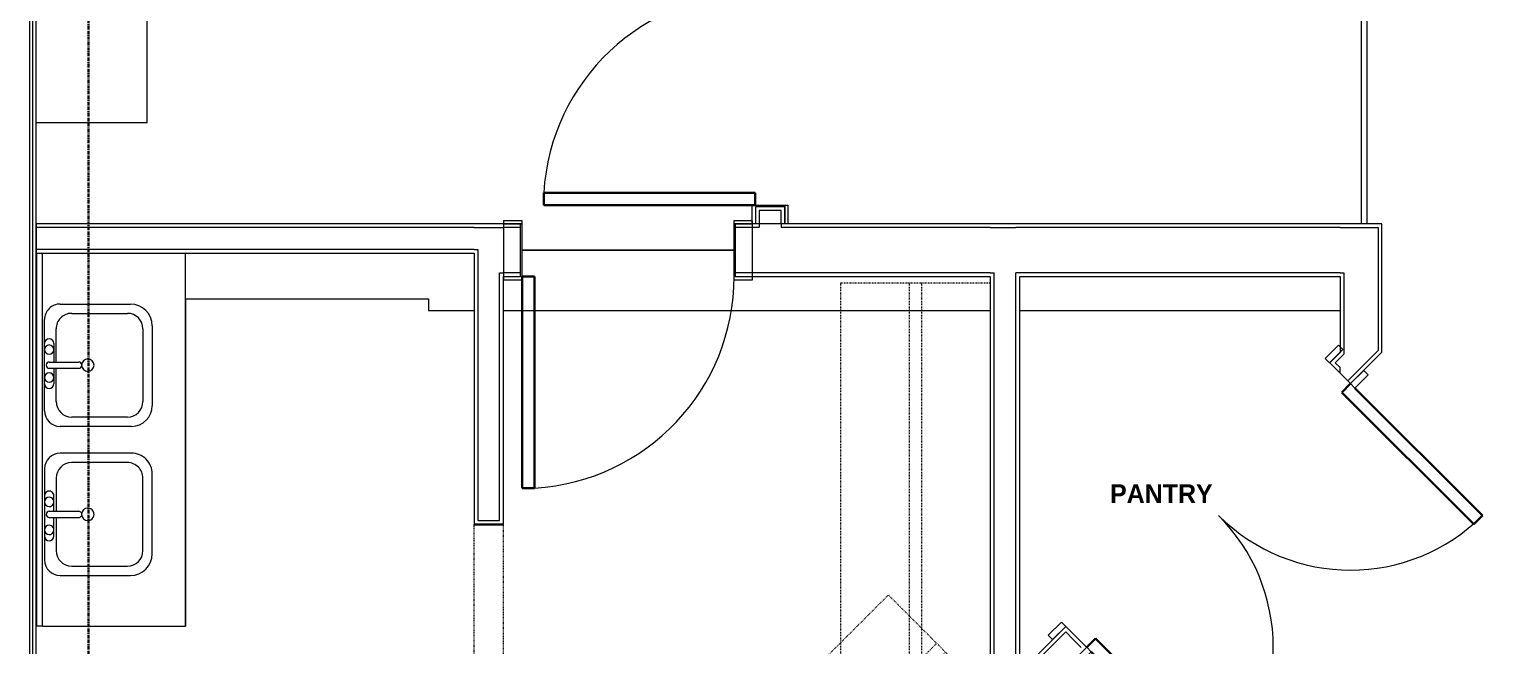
# Model space of a CAD drawing. Header units: inches. Extents: x -4093 to -1777, y 9773 to 12264.
# Drawn here: x -2509.8 to -2274, y 10615.7 to 10714.9 of the extents above; entities that cross this region are included whole.
import ezdxf

# ---------------------------------------------------------------- set-up
doc = ezdxf.new("R2010")
doc.units = ezdxf.units.IN
doc.header["$MEASUREMENT"] = 0
for name, pattern in [('Dash', [0.25, 0.125, -0.125]), ('Grid Line 1_2_', [0.875, 0.5, -0.125, 0.125, -0.125]), ('Overhead', [0.15625, 0.09375, -0.0625])]:
    doc.linetypes.add(name, pattern=pattern)
for name, color, linetype, lineweight in [('0-1', 7, 'Continuous', 5), ('0-2', 7, 'Continuous', 9), ('A-AREA-IDEN', 2, 'Continuous', 9), ('A-DETL-MEDM-1', 10, 'Continuous', 30), ('A-DETL-MEDM-2', 33, 'Overhead', 9), ('A-DOOR-1', 7, 'Continuous', 9), ('A-DOOR-2', 10, 'Continuous', 30), ('A-DOOR-3', 31, 'Overhead', 9), ('A-FLOR-1', 7, 'Continuous', 9), ('A-WALL-1', 7, 'Continuous', 9), ('A-WALL-2', 250, 'Continuous', 18), ('I-FURN-1', 7, 'Continuous', 9), ('I-WALL-1', 7, 'Continuous', 9), ('P-SANR-FIXT-1', 7, 'Continuous', 9), ('Q-CASE-1', 7, 'Continuous', 9), ('Q-CASE-HDLN-1', 7, 'Dash', 9), ('S-GRID-1', 1, 'Grid Line 1_2_', 30)]:
    doc.layers.add(name, color=color, linetype=linetype, lineweight=lineweight)
doc.styles.add('Century Gothic_B', font='GOTHICB.TTF', dxfattribs={"height": 3})

# ---------------------------------------------------------------- blocks, each defined once
blk = doc.blocks.new('SWING - SINGLE - FLUSH - SWING - FLUSH - 2-10 x 6-8 - PRIVACY-4346068-BACKGROUND - 3RD FLOOR')
at = {"layer": 'A-DOOR-1'}
for p, q in [((-20, 2.37), (-20, 2.87)), ((-20, 2.87), (-17, 2.87)), ((-20, 2.37), (-17, 2.37)), ((-20, -2.88), (-20, 2.37)), ((-17, 2.37), (-20, 2.37)), ((-17, 2.87), (-17, 2.37)), ((-17, 2.37), (-17, -2.88)), ((17, 2.37), (17, 2.87)), ((17, 2.87), (20, 2.87)), ((17, 2.37), (20, 2.37)), ((17, -2.88), (17, 2.37)), ((20, 2.37), (17, 2.37)), ((20, 2.87), (20, 2.37)), ((20, 2.37), (20, -2.88)), ((-17, -2.88), (-20, -2.88)), ((20, -2.88), (17, -2.88))]:
    blk.add_line(p, q, dxfattribs=at)
blk.add_arc((17, -2.38), 34.07, 180, 266.6343, dxfattribs=at)
at = {"layer": 'A-DOOR-2'}
for p, q in [((15, -2.38), (15, -36.38)), ((17, -2.38), (15, -2.38)), ((17, -2.38), (17, -36.38)), ((17, -36.38), (15, -36.38))]:
    blk.add_line(p, q, dxfattribs=at)
blk = doc.blocks.new('Table-Night Stand - 18_ x 18_ x 24_-V9-BACKGROUND - 3RD FLOOR')
at = {"layer": 'I-FURN-1'}
for p, q in [((0.15, 17.81), (0.15, 0)), ((0.15, 0), (18.15, 0))]:
    blk.add_line(p, q, dxfattribs=at)
blk = doc.blocks.new('SWING - DOUBLE - FLUSH - SWING - DOUBLE - 5-0 x 6-8 - DUMMY-3948979-BACKGROUND - 3RD FLOOR')
at = {"layer": 'A-DOOR-1'}
for p, q in [((-33, 2.375), (-33, 3.375)), ((-33, 3.375), (-30, 3.375)), ((-30, 2.375), (-33, 2.375)), ((-30, 3.375), (-30, 2.375)), ((30, 2.375), (30, 3.375)), ((30, 3.375), (33, 3.375)), ((33, 2.375), (30, 2.375)), ((33, 3.375), (33, 2.375)), ((-33, -2.375), (-30, -2.375)), ((-33, -3.375), (-33, -2.375)), ((-30, -3.375), (-33, -3.375)), ((-30, -2.375), (-30, -3.375)), ((30, -2.375), (33, -2.375)), ((30, -3.375), (30, -2.375)), ((33, -3.375), (30, -3.375)), ((33, -2.375), (33, -3.375))]:
    blk.add_line(p, q, dxfattribs=at)
for centre, start, end in [((-30, -2.375), 270, 0), ((30, -2.375), 180, 270)]:
    blk.add_arc(centre, 30, start, end, dxfattribs=at)
at = {"layer": 'A-DOOR-2'}
for p, q in [((-28, -2.375), (-30, -2.375)), ((-30, -3.375), (-30, -32.375)), ((-28, -32.375), (-28, -2.375)), ((28, -2.375), (30, -2.375)), ((28, -32.375), (28, -2.375)), ((30, -3.375), (30, -32.375)), ((-30, -32.375), (-28, -32.375)), ((30, -32.375), (28, -32.375))]:
    blk.add_line(p, q, dxfattribs=at)
blk = doc.blocks.new('Door-Opening - CLEAR OPENING - 34_ x 80_-3928388-BACKGROUND - 3RD FLOOR')
at = {"layer": 'A-DETL-MEDM-1'}
for p, q in [((-17.32, 2.37), (-17.32, -2.38)), ((16.68, -2.38), (16.68, 2.37))]:
    blk.add_line(p, q, dxfattribs=at)
at = {"layer": 'A-DETL-MEDM-2'}
blk.add_line((-17.32, -2.38), (16.68, -2.38), dxfattribs=at)
at = {"layer": 'A-DOOR-3'}
blk.add_line((16.68, 2.37), (-17.32, 2.37), dxfattribs=at)
blk = doc.blocks.new('OD_CW_Closet - OD_CW_Closet-3809433-BACKGROUND - 3RD FLOOR')
at = {"layer": 'Q-CASE-HDLN-1'}
for p, q in [((0.74, -24), (0.74, 0)), ((0.74, 0), (67.55, 0)), ((67.55, 0), (67.55, -24)), ((0.74, -11), (67.55, -11)), ((0.74, -13), (67.55, -13)), ((67.55, -24), (0.74, -24))]:
    blk.add_line(p, q, dxfattribs=at)
blk = doc.blocks.new('OD_CW_Closet - OD_CW_Closet-3810279-BACKGROUND - 3RD FLOOR')
at = {"layer": 'Q-CASE-HDLN-1'}
for p, q in [((0.74, -24), (0.74, 0)), ((0.74, 0), (87.24, 0)), ((87.24, 0), (87.24, -24)), ((0.74, -11), (87.24, -11)), ((0.74, -13), (87.24, -13)), ((87.24, -24), (0.74, -24))]:
    blk.add_line(p, q, dxfattribs=at)
blk = doc.blocks.new('SWING - SINGLE - FLUSH - SWING - FLUSH - 2-10 x 6-8 - PRIVACY-4346073-BACKGROUND - 3RD FLOOR')
at = {"layer": 'A-DOOR-1'}
for p, q in [((-17, 4.75), (-20, 4.75)), ((-20, 4.75), (-20, -4.25)), ((-17, -4.25), (-17, 4.75)), ((20, 4.75), (17, 4.75)), ((17, 4.75), (17, -4.25)), ((20, -4.25), (20, 4.75)), ((-20, -4.25), (-17, -4.25)), ((-17, -4.25), (-20, -4.25)), ((-20, -4.25), (-20, -4.75)), ((-17, -4.75), (-17, -4.25)), ((17, -4.25), (20, -4.25)), ((20, -4.25), (17, -4.25)), ((17, -4.25), (17, -4.75)), ((20, -4.75), (20, -4.25)), ((-20, -4.75), (-17, -4.75)), ((17, -4.75), (20, -4.75))]:
    blk.add_line(p, q, dxfattribs=at)
blk.add_arc((17, 4.25), 34.07, 93.3657, 180, dxfattribs=at)
at = {"layer": 'A-DOOR-2'}
for p, q in [((15, 4.25), (15, 38.26)), ((17, 38.26), (15, 38.26)), ((17, 4.25), (17, 38.26)), ((17, 4.25), (15, 4.25))]:
    blk.add_line(p, q, dxfattribs=at)
blk = doc.blocks.new('M_Sink Vanity-Square - 500 x 440mm-1352614-BACKGROUND - 3RD FLOOR')
at = {"layer": 'P-SANR-FIXT-1'}
for p, q in [((7.96, 7.09), (-6.72, 7.09)), ((3.62, 7.09), (-2.88, 7.09)), ((0.12, 5.22), (-5.22, 5.22)), ((-2.88, 5.59), (0.12, 5.59)), ((0.12, 6.33), (0.12, 1.59)), ((1.12, 6.33), (1.12, 1.59)), ((1.12, 5.59), (3.62, 5.59)), ((6.46, 5.22), (1.12, 5.22)), ((-9.22, 4.59), (-9.22, -6.73)), ((-7.72, 2.72), (-7.72, -6.23)), ((8.96, -6.23), (8.96, 2.72)), ((10.46, -6.91), (10.46, 4.59)), ((-5.22, -8.73), (6.46, -8.73)), ((-5.72, -10.23), (7.14, -10.23))]:
    blk.add_line(p, q, dxfattribs=at)
for centre, radius, start, end in [((-6.72, 4.59), 2.5, 90, 180), ((-2.88, 6.34), 0.75, 90, 270), ((-1.88, 6.34), 0.75, 360, 180), ((2.62, 6.34), 0.75, 360, 180), ((3.62, 6.34), 0.75, 270, 90), ((7.96, 4.59), 2.5, 360, 90), ((-5.22, 2.72), 2.5, 90, 180), ((-1.88, 6.34), 0.75, 180, 0), ((0.62, 6.33), 0.5, 360, 180), ((2.62, 6.34), 0.75, 180, 360), ((6.46, 2.72), 2.5, 0, 90), ((0.62, 0.13), 1, 360, 180), ((0.62, 0.13), 1, 180, 0), ((0.62, 1.59), 0.5, 180, 0), ((-5.72, -6.73), 3.5, 180, 270), ((-5.22, -6.23), 2.5, 180, 270), ((6.46, -6.23), 2.5, 270, 0), ((7.14, -6.91), 3.32, 270, 0)]:
    blk.add_arc(centre, radius, start, end, dxfattribs=at)
blk = doc.blocks.new('Bath Vanity - Bath Vanity 60_-V45-BACKGROUND - 3RD FLOOR')
at = {"layer": 'Q-CASE-1'}
for p, q in [((-29.26, -1), (-29.26, -24)), ((-29.26, -24), (30.74, -24))]:
    blk.add_line(p, q, dxfattribs=at)
blk = doc.blocks.new('BATHROOM MIRROR - BATHROOM MIRROR  60_-3809435-BACKGROUND - 3RD FLOOR')
at = {"layer": 'Q-CASE-1'}
for p, q in [((30.74, 24), (-29.26, 24)), ((-29.26, 23), (-29.26, 24)), ((30.74, 24), (30.74, 23)), ((-29.26, 23), (30.74, 23))]:
    blk.add_line(p, q, dxfattribs=at)
blk = doc.blocks.new('M_Sink Vanity-Square - 500 x 440mm-1372835-BACKGROUND - 3RD FLOOR')
at = {"layer": 'P-SANR-FIXT-1'}
for p, q in [((-5.72, 10.23), (7.14, 10.23)), ((-5.22, 8.73), (6.46, 8.73)), ((-9.22, -4.59), (-9.22, 6.73)), ((-7.72, -2.72), (-7.72, 6.23)), ((8.96, 6.23), (8.96, -2.72)), ((10.46, 6.91), (10.46, -4.59)), ((0.12, -6.33), (0.12, -1.59)), ((1.12, -6.33), (1.12, -1.59)), ((0.12, -5.22), (-5.22, -5.22)), ((-2.88, -5.59), (0.12, -5.59)), ((6.46, -5.22), (1.12, -5.22)), ((1.12, -5.59), (3.62, -5.59)), ((7.96, -7.09), (-6.72, -7.09)), ((3.62, -7.09), (-2.88, -7.09))]:
    blk.add_line(p, q, dxfattribs=at)
for centre, radius, start, end in [((-5.72, 6.73), 3.5, 90, 180), ((7.14, 6.91), 3.32, 360, 90), ((-5.22, 6.23), 2.5, 90, 180), ((6.46, 6.23), 2.5, 360, 90), ((0.62, -0.13), 1, 360, 180), ((0.62, -0.13), 1, 180, 0), ((0.62, -1.59), 0.5, 360, 180), ((-6.72, -4.59), 2.5, 180, 270), ((-5.22, -2.72), 2.5, 180, 270), ((6.46, -2.72), 2.5, 270, 360), ((7.96, -4.59), 2.5, 270, 0), ((-2.88, -6.34), 0.75, 90, 270), ((-1.88, -6.34), 0.75, 360, 180), ((-1.88, -6.34), 0.75, 180, 0), ((0.62, -6.33), 0.5, 180, 0), ((2.62, -6.34), 0.75, 0, 180), ((2.62, -6.34), 0.75, 180, 0), ((3.62, -6.34), 0.75, 270, 90)]:
    blk.add_arc(centre, radius, start, end, dxfattribs=at)
blk = doc.blocks.new('CTR - 1st Phase - Unit Layouts_rvt-1-BACKGROUND - 3RD FLOOR')
at = {"layer": 'A-FLOR-1'}
for p, q in [((-2295.62, 10683.6), (-2295.62, 10721.32)), ((-2294.7, 10683.6), (-2294.7, 10721.32)), ((-2396.56, 10679.35), (-2430.56, 10679.35)), ((-2430.56, 10679.35), (-2396.56, 10679.35)), ((-2484.69, 10671.54), (-2445.62, 10671.54)), ((-2484.68, 10671.54), (-2484.68, 10618.85)), ((-2445.62, 10671.54), (-2445.62, 10669.66)), ((-2445.62, 10669.66), (-2438.31, 10669.66)), ((-2433.56, 10669.66), (-2355.31, 10669.66)), ((-2350.56, 10669.66), (-2299.07, 10669.66))]:
    blk.add_line(p, q, dxfattribs=at)
at = {"layer": 'A-WALL-1'}
for p, q in [((-2388.32, 10686.35), (-2393.07, 10686.35)), ((-2393.07, 10686.35), (-2393.07, 10683.6)), ((-2388.32, 10683.6), (-2388.32, 10686.35)), ((-2438.31, 10683.6), (-2508.69, 10683.6)), ((-2508.69, 10683.6), (-2508.69, 10678.85)), ((-2434.19, 10683.6), (-2438.31, 10683.6)), ((-2433.56, 10683.6), (-2434.19, 10683.6)), ((-2351.19, 10683.6), (-2355.31, 10683.6)), ((-2350.56, 10683.6), (-2351.19, 10683.6)), ((-2292.95, 10683.6), (-2299.07, 10683.6)), ((-2292.32, 10683.6), (-2292.95, 10683.6)), ((-2292.32, 10662.93), (-2292.32, 10683.6)), ((-2507.68, 10678.85), (-2438.31, 10678.85)), ((-2438.31, 10678.85), (-2438.31, 10635.23)), ((-2433.56, 10635.23), (-2433.56, 10675.1)), ((-2355.31, 10675.1), (-2355.31, 10606.66)), ((-2350.56, 10611.41), (-2350.56, 10675.1)), ((-2299.07, 10675.1), (-2299.07, 10662.9)), ((-2299.07, 10662.9), (-2300.73, 10661.24)), ((-2297.38, 10657.88), (-2292.32, 10662.93)), ((-2300.73, 10661.24), (-2299.07, 10659.58)), ((-2299.07, 10659.58), (-2299.07, 10660.46)), ((-2299.07, 10659.58), (-2297.38, 10657.88)), ((-2343.16, 10618.81), (-2350.56, 10611.41)), ((-2339.8, 10615.45), (-2343.16, 10618.81))]:
    blk.add_line(p, q, dxfattribs=at)
at = {"layer": 'A-WALL-2'}
for p, q in [((-2392.45, 10685.73), (-2392.45, 10683.6)), ((-2390.7, 10685.73), (-2392.45, 10685.73)), ((-2388.95, 10685.73), (-2390.7, 10685.73)), ((-2388.95, 10683.6), (-2388.95, 10685.73)), ((-2438.31, 10682.98), (-2508.69, 10682.98)), ((-2438.31, 10682.98), (-2437.69, 10682.98)), ((-2437.69, 10682.98), (-2434.19, 10682.98)), ((-2434.19, 10682.98), (-2433.56, 10682.98)), ((-2430.81, 10682.98), (-2433.56, 10682.98)), ((-2392.45, 10682.98), (-2396.31, 10682.98)), ((-2392.45, 10683.6), (-2392.45, 10682.98)), ((-2388.95, 10683.6), (-2388.95, 10682.98)), ((-2355.31, 10682.98), (-2388.95, 10682.98)), ((-2355.31, 10682.98), (-2354.69, 10682.98)), ((-2354.69, 10682.98), (-2351.19, 10682.98)), ((-2350.56, 10682.98), (-2351.19, 10682.98)), ((-2299.07, 10682.98), (-2350.56, 10682.98)), ((-2299.07, 10682.98), (-2298.45, 10682.98)), ((-2298.45, 10682.98), (-2292.95, 10682.98)), ((-2292.95, 10682.98), (-2292.95, 10663.19)), ((-2438.31, 10679.48), (-2508.69, 10679.48)), ((-2438.31, 10679.48), (-2437.69, 10679.48)), ((-2437.69, 10679.48), (-2437.69, 10635.85)), ((-2434.19, 10635.85), (-2434.19, 10675.73)), ((-2434.19, 10675.73), (-2433.56, 10675.73)), ((-2430.81, 10675.73), (-2433.56, 10675.73)), ((-2355.31, 10675.73), (-2396.31, 10675.73)), ((-2355.31, 10675.73), (-2354.69, 10675.73)), ((-2354.69, 10607.29), (-2354.69, 10675.73)), ((-2350.56, 10675.73), (-2351.19, 10675.73)), ((-2351.19, 10610.79), (-2351.19, 10675.73)), ((-2299.07, 10675.73), (-2350.56, 10675.73)), ((-2299.07, 10675.73), (-2298.45, 10675.73)), ((-2298.45, 10675.73), (-2298.45, 10662.64)), ((-2299.07, 10662.02), (-2299.85, 10661.24)), ((-2298.45, 10662.64), (-2299.07, 10662.02)), ((-2292.95, 10663.19), (-2297.82, 10658.32)), ((-2299.85, 10661.24), (-2299.07, 10660.46)), ((-2437.69, 10635.85), (-2435.94, 10635.85)), ((-2435.94, 10635.85), (-2434.19, 10635.85)), ((-2343.16, 10617.93), (-2350.56, 10610.53)), ((-2341.92, 10616.69), (-2343.16, 10617.93)), ((-2340.69, 10615.45), (-2341.92, 10616.69))]:
    blk.add_line(p, q, dxfattribs=at)
at = {"layer": 'I-WALL-1'}
for p, q in [((-2430.81, 10683.6), (-2433.56, 10683.6)), ((-2430.81, 10675.1), (-2430.81, 10683.6)), ((-2393.07, 10683.6), (-2396.31, 10683.6)), ((-2396.31, 10683.6), (-2396.31, 10675.1)), ((-2355.31, 10683.6), (-2388.32, 10683.6)), ((-2299.07, 10683.6), (-2350.56, 10683.6)), ((-2433.56, 10675.1), (-2430.81, 10675.1)), ((-2396.31, 10675.1), (-2355.31, 10675.1)), ((-2350.56, 10675.1), (-2299.07, 10675.1))]:
    blk.add_line(p, q, dxfattribs=at)
at = {"layer": '0-2'}
for name, p, rotation in [('SWING - SINGLE - FLUSH - SWING - FLUSH - 2-10 x 6-8 - PRIVACY-4346068-BACKGROUND - 3RD FLOOR', (-2390.7, 10703.6), 270.0000000000105), ('Table-Night Stand - 18_ x 18_ x 24_-V9-BACKGROUND - 3RD FLOOR', (-2490.87, 10699.72), 89.99999999962053), ('SWING - SINGLE - FLUSH - SWING - FLUSH - 2-10 x 6-8 - PRIVACY-4346073-BACKGROUND - 3RD FLOOR', (-2413.56, 10679.35), 180), ('BATHROOM MIRROR - BATHROOM MIRROR  60_-3809435-BACKGROUND - 3RD FLOOR', (-2484.68, 10648.11), 89.99999999989193), ('Bath Vanity - Bath Vanity 60_-V45-BACKGROUND - 3RD FLOOR', (-2508.69, 10648.11), 89.99999999981351), ('OD_CW_Closet - OD_CW_Closet-3809433-BACKGROUND - 3RD FLOOR', (-2379.31, 10606.55), 90.00000000003328), ('M_Sink Vanity-Square - 500 x 440mm-1372835-BACKGROUND - 3RD FLOOR', (-2500.28, 10661.47), 269.9999999999848), ('SWING - DOUBLE - FLUSH - SWING - DOUBLE - 5-0 x 6-8 - DUMMY-3948979-BACKGROUND - 3RD FLOOR', (-2320.27, 10638.35), 45.00000000015443), ('M_Sink Vanity-Square - 500 x 440mm-1352614-BACKGROUND - 3RD FLOOR', (-2500.28, 10636.23), 89.99999999980284), ('Door-Opening - CLEAR OPENING - 34_ x 80_-3928388-BACKGROUND - 3RD FLOOR', (-2435.94, 10617.9), 270.0000000000298), ('OD_CW_Closet - OD_CW_Closet-3810279-BACKGROUND - 3RD FLOOR', (-2433.38, 10562.19), 45.00000000001427)]:
    blk.add_blockref(name, p, dxfattribs=dict(at, rotation=rotation))
blk = doc.blocks.new('CTR - 1st Phase - Common Walls_rvt-1-BACKGROUND - 3RD FLOOR')
at = {"layer": 'A-WALL-2'}
for p, q in [((-2509.81, 10843.14), (-2509.81, 10458.16)), ((-2509.31, 10843.14), (-2509.31, 10458.16))]:
    blk.add_line(p, q, dxfattribs=at)
at = {"layer": 'I-WALL-1'}
blk.add_line((-2508.69, 10578.1), (-2508.69, 10843.14), dxfattribs=at)
blk = doc.blocks.new('CTR - 1st Phase - Structure_rvt-1-BACKGROUND - 3RD FLOOR')
at = {"layer": 'S-GRID-1'}
blk.add_line((-2500.32, 9772.61), (-2500.32, 12247.5), dxfattribs=at)

msp = doc.modelspace()

# ---------------------------------------------------------------- block references
at = {"layer": '0-1'}
for name in ['CTR - 1st Phase - Structure_rvt-1-BACKGROUND - 3RD FLOOR', 'CTR - 1st Phase - Unit Layouts_rvt-1-BACKGROUND - 3RD FLOOR', 'CTR - 1st Phase - Common Walls_rvt-1-BACKGROUND - 3RD FLOOR']:
    msp.add_blockref(name, (0, 0), dxfattribs=at)

# ---------------------------------------------------------------- texts
at = {"layer": 'A-AREA-IDEN', "insert": (-2336.04, 10641.69), "char_height": 3, "width": 18.988, "attachment_point": 1, "style": 'Century Gothic_B'}
msp.add_mtext('PANTRY', dxfattribs=at)

doc.saveas('drawing.dxf')
